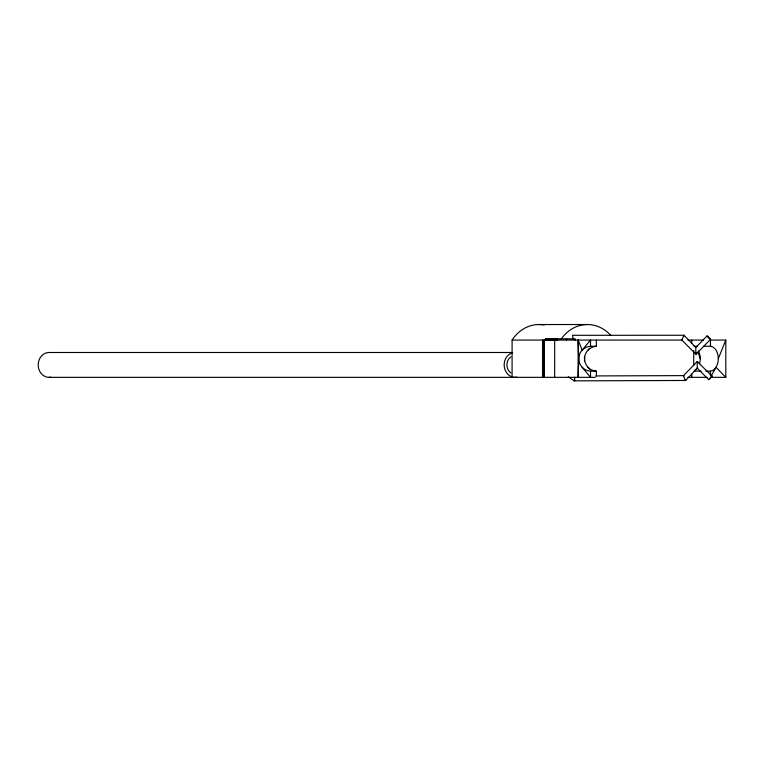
<?xml version="1.0" encoding="UTF-8"?>
<svg xmlns="http://www.w3.org/2000/svg" width="764" height="764" viewBox="0 0 764 764"><rect width="100%" height="100%" fill="white"/><g stroke="black" fill="none" stroke-linecap="round" stroke-linejoin="round"><path stroke-width="1.15" d="M542.564 377.34L542.564 340.066M544.35 377.34L544.35 340.066M584.498 361.028L584.498 356.368M684.086 335.931L683.923 335.262L572.494 335.31L573.258 339.015M708.639 379.641L712.191 376.27L708.639 379.641L697.265 368.162L697.207 361.525L712.191 376.27M696.529 352.481L696.004 354.267L681.86 340.066L683.923 335.262M697.207 361.525L683.455 375.716L685.146 380.176L685.719 380.367L697.733 367.761M685.719 380.367L685.738 379.708M574.824 377.273L574.308 380.854L685.594 380.472M710.463 375.267L710.463 371.132A12.444 8.251 -90 0 0 718.294 358.698L725.8 340.066L710.386 340.066M696.166 354.124L710.587 339.245L708.018 336.341L706.986 335.969L695.794 347.524L695.842 354.162M711.017 376.337L716.021 367.274L725.8 377.34L710.463 377.34M574.958 380.09L574.308 380.854M588.003 350.132L589.521 348.298M682.424 339.76L681.86 340.066M695.794 347.524L684.057 335.329M683.455 375.716L684.028 375.907M710.587 339.245L708.629 338.118L706.986 335.969M595.863 375.917L683.579 375.621M538.992 324.528L587.411 324.528M512.09 377.34L512.09 340.066L682.472 340.066M687.944 340.066L703.577 340.066M590.534 346.273L590.534 340.066L582.158 350.132L578.119 340.066L578.119 377.34L578.74 358.698A12.444 12.434 -90 0 1 590.534 346.273L596.378 346.273L596.378 340.066M694.094 346.273L697.599 346.273M703.443 346.273L710.463 346.273A12.444 8.251 -90 0 1 718.294 358.698M512.548 352.49L48.963 352.49A12.425 10.763 -90 0 0 38.563 361.697A12.425 10.763 -90 0 0 43.577 375.678L46.174 376.919A12.425 10.763 -90 0 0 50.835 377.149M578.119 340.066L578.74 358.698A12.444 12.434 -90 0 0 590.534 371.132L596.378 371.132L596.378 376.308M694.094 371.132L701.113 371.132M705.783 371.132L710.463 371.132M48.963 377.34L595.204 377.34M687.944 377.34L707.13 377.34M512.147 376.919L509.55 375.678A12.425 10.763 -90 0 1 504.259 363.292A12.425 10.763 -90 0 1 512.147 352.911M568.282 376.824L574.175 380.787M588.003 367.274L589.521 369.098M582.158 367.274L590.534 377.34L590.534 371.132M697.532 361.487L697.818 362.337M697.971 352.128L700.292 358.698M725.8 340.066L725.8 377.34M710.463 340.066L710.463 346.273M693.702 350.552L693.702 365.689M691.754 340.066L691.754 343.17M691.754 374.236L691.754 377.34M575.225 340.066L575.225 338.824L545.448 338.824L545.448 340.066M566.506 338.824L566.506 340.066M557.596 338.824L557.596 340.066M557.137 338.824L557.137 340.066M556.66 338.824L556.66 340.066M556.288 338.824L556.288 340.066M556.03 338.824L556.03 340.066M555.524 338.824L555.524 340.066M555.218 338.824L555.227 340.066M554.683 338.824L554.664 377.34M553.881 338.824L553.881 340.066M553.766 338.824L553.766 340.066M553.117 338.824L553.117 340.066M552.773 338.824L552.773 340.066M552.515 338.824L552.515 340.066M552.009 338.824L552.009 340.066M551.704 338.824L551.713 340.066M550.567 338.824L550.567 340.066M549.774 338.824L549.774 340.066M549.536 338.824L549.536 340.066M549.173 338.824L549.173 340.066M548.6 338.824L548.6 340.066M548.256 338.824L548.256 340.066M548.017 338.824L548.017 340.066M547.215 338.824L547.215 340.066M546.967 338.824L546.967 340.066M546.594 338.824L546.594 340.066M545.802 338.824L545.802 340.066M543.806 340.066L543.806 377.34M516.798 377.149A12.425 10.763 -90 0 1 513.055 377.149M510.906 372.966A9.292 8.051 90 0 1 510.906 356.864M512.09 340.066A38.83 33.626 -90 0 1 544.169 324.996M561.148 339.12A38.83 33.626 90 0 1 610.894 335.558M596.378 371.132A12.444 12.434 -90 0 1 584.584 358.698A12.444 12.434 -90 0 1 596.378 346.273M698.315 350.924A12.444 8.996 -90 0 1 699.509 363.798M697.274 368A12.444 8.996 -90 0 1 694.705 370.215"/></g></svg>
